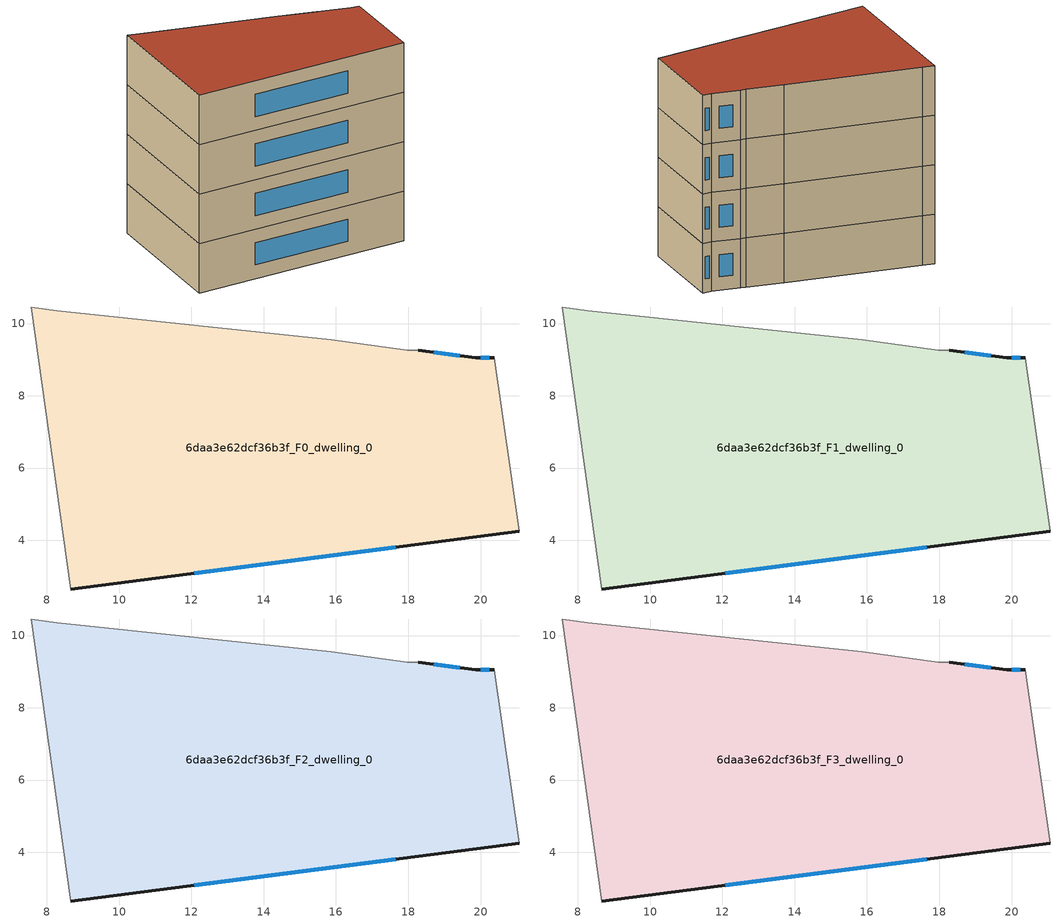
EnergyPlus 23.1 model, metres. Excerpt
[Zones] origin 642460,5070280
6daa3e62dcf36b3f_F0_dwelling_0
 floor ground (EU_floor_Construction): 20.37,9.05 21.07,4.25 8.66,2.65 7.56,10.46 8.27,10.36 15.87,9.55 17.97,9.25 18.27,9.25 19.87,9.05 z0
 wall outside (EU_wall_Construction): 20.37,9.05 19.87,9.05 18.27,9.25 / 8.66,2.65 21.07,4.25 z0:3
 wall adiabatic (EU_wall_Construction): 21.07,4.25 20.37,9.05 / 18.27,9.25 17.97,9.25 15.87,9.55 8.27,10.36 7.56,10.46 8.66,2.65 z0:3
 window (EU_Window_Construction): 19.43,9.11 18.71,9.2 / 20.24,9.05 20.01,9.05 / 12.08,3.09 17.66,3.81 z0.83:2.17
6daa3e62dcf36b3f_F1_dwelling_0
 floor to 6daa3e62dcf36b3f_F0_dwelling_0 (EU_floor_Construction): 20.37,9.05 21.07,4.25 8.66,2.65 7.56,10.46 8.26,10.36 15.87,9.55 17.97,9.25 18.27,9.25 19.87,9.05 z3
 wall outside (EU_wall_Construction): 20.37,9.05 19.87,9.05 18.27,9.25 / 8.66,2.65 21.07,4.25 z3:6
 wall adiabatic (EU_wall_Construction): 21.07,4.25 20.37,9.05 / 18.27,9.25 17.97,9.25 15.87,9.55 8.27,10.36 7.56,10.46 8.66,2.65 z3:6
 window (EU_Window_Construction): 19.43,9.11 18.71,9.2 / 20.24,9.05 20.01,9.05 / 12.08,3.09 17.66,3.81 z3.83:5.17
6daa3e62dcf36b3f_F2_dwelling_0
 floor to 6daa3e62dcf36b3f_F1_dwelling_0 (EU_floor_Construction): 20.37,9.05 21.07,4.25 8.66,2.65 7.56,10.46 8.26,10.36 15.87,9.55 17.97,9.25 18.27,9.25 19.87,9.05 z6
 wall outside (EU_wall_Construction): 20.37,9.05 19.87,9.05 18.27,9.25 / 8.66,2.65 21.07,4.25 z6:9
 wall adiabatic (EU_wall_Construction): 21.07,4.25 20.37,9.05 / 18.27,9.25 17.97,9.25 15.87,9.55 8.27,10.36 7.56,10.46 8.66,2.65 z6:9
 window (EU_Window_Construction): 19.43,9.11 18.71,9.2 / 20.24,9.05 20.01,9.05 / 12.08,3.09 17.66,3.81 z6.83:8.17
6daa3e62dcf36b3f_F3_dwelling_0
 floor to 6daa3e62dcf36b3f_F2_dwelling_0 (EU_floor_Construction): 20.37,9.05 21.07,4.25 8.66,2.65 7.56,10.46 8.26,10.36 15.87,9.55 17.97,9.25 18.27,9.25 19.87,9.05 z9
 wall outside (EU_wall_Construction): 20.37,9.05 19.87,9.05 18.27,9.25 / 8.66,2.65 21.07,4.25 z9:12
 wall adiabatic (EU_wall_Construction): 21.07,4.25 20.37,9.05 / 18.27,9.25 17.97,9.25 15.87,9.55 8.27,10.36 7.56,10.46 8.66,2.65 z9:12
 window (EU_Window_Construction): 19.43,9.11 18.71,9.2 / 20.24,9.05 20.01,9.05 / 12.08,3.09 17.66,3.81 z9.83:11.17
 roof outside (EU_roof_Construction): 21.07,4.25 20.37,9.05 19.87,9.05 18.27,9.25 17.97,9.25 15.87,9.55 8.27,10.36 7.56,10.46 8.66,2.65 z12
[Building]
EU S2 Campaign: North Axis=0; Terrain=City; Solar Distribution=FullExterior
[Site:Location]
Lyon-Bron: Latitude=45.75; Longitude=5; Time Zone=1; Elevation=198
[SizingPeriod:WeatherFileDays]
AnnualSizingPeriod: Begin Month=1; Begin Day of Month=1; End Month=12; End Day of Month=31; Day of Week for Start Day=Monday; Use Weather File Daylight Saving Period=No; Use Weather File Rain and Snow Indicators=No
[MATERIAL]
EU_InternalMass_Material: Roughness=MediumRough; Thickness=0.1; Conductivity=1; Density=1800; Specific Heat=900; Thermal Absorptance=0.9; Solar Absorptance=0.7; Visible Absorptance=0.7
[MATERIAL:NOMASS] Roughness=MediumRough; Thermal Absorptance=0.9; Solar Absorptance=0.7; Visible Absorptance=0.7
Name | Thermal Resistance
EU_wall_NoMass | 0.87146
EU_roof_NoMass | 0.842276
EU_floor_NoMass | 0.496999
[WINDOWMATERIAL:SIMPLEGLAZINGSYSTEM]
EU_Window_SimpleGlazing: UFactor=2.2525; Solar Heat Gain Coefficient=0.76; Visible Transmittance=0.76
[CONSTRUCTION]
EU_wall_Construction: EU_wall_NoMass
EU_roof_Construction: EU_roof_NoMass
EU_floor_Construction: EU_floor_NoMass
EU_InternalMass_Construction: EU_InternalMass_Material
EU_Window_Construction: EU_Window_SimpleGlazing
[ZONE] Type=1; Multiplier=1; Ceiling Height=autocalculate; Floor Area=autocalculate; Part of Total Floor Area=Yes
Name | Volume
6daa3e62dcf36b3f_F0_dwelling_0 | 238.124
6daa3e62dcf36b3f_F1_dwelling_0; 6daa3e62dcf36b3f_F2_dwelling_0 | 238.123
6daa3e62dcf36b3f_F3_dwelling_0 | 714.368
[INTERNALMASS] Construction=EU_InternalMass_Construction; Surface Area=79.3744
Name | Zone or ZoneList
6daa3e62dcf36b3f_F0_dwelling_0_EU_InternalMass | 6daa3e62dcf36b3f_F0_dwelling_0
6daa3e62dcf36b3f_F1_dwelling_0_EU_InternalMass | 6daa3e62dcf36b3f_F1_dwelling_0
6daa3e62dcf36b3f_F2_dwelling_0_EU_InternalMass | 6daa3e62dcf36b3f_F2_dwelling_0
6daa3e62dcf36b3f_F3_dwelling_0_EU_InternalMass | 6daa3e62dcf36b3f_F3_dwelling_0
[OTHEREQUIPMENT] Fuel Type=Electricity; Design Level Calculation Method=Watts/Area; Power per Zone Floor Area=1; Fraction Latent=0; Fraction Radiant=0; Fraction Lost=0; Carbon Dioxide Generation Rate=0; EndUse Subcategory=EU_Step8_InternalGains
Name | Zone or ZoneList or Space or SpaceList | Schedule
EU_Step8_InternalGain_6daa3e62dcf36b3f_F0_dwelling_0_f000 | 6daa3e62dcf36b3f_F0_dwelling_0 | EU_Step8_GainSchedule_6daa3e62dcf36b3f_F0_dwelling_0_f000
EU_Step8_InternalGain_6daa3e62dcf36b3f_F1_dwelling_0_f000 | 6daa3e62dcf36b3f_F1_dwelling_0 | EU_Step8_GainSchedule_6daa3e62dcf36b3f_F1_dwelling_0_f000
EU_Step8_InternalGain_6daa3e62dcf36b3f_F2_dwelling_0_f000 | 6daa3e62dcf36b3f_F2_dwelling_0 | EU_Step8_GainSchedule_6daa3e62dcf36b3f_F2_dwelling_0_f000
EU_Step8_InternalGain_6daa3e62dcf36b3f_F3_dwelling_0_f000 | 6daa3e62dcf36b3f_F3_dwelling_0 | EU_Step8_GainSchedule_6daa3e62dcf36b3f_F3_dwelling_0_f000
[ZONEVENTILATION:DESIGNFLOWRATE] Schedule=EU_AlwaysOn; Design Flow Rate Calculation Method=AirChanges/Hour; Air Changes per Hour=0.425; Ventilation Type=Natural; Fan Pressure Rise=0; Fan Total Efficiency=1; Constant Term Coefficient=1; Temperature Term Coefficient=0; Velocity Term Coefficient=0; Velocity Squared Term Coefficient=0; Minimum Indoor Temperature=-100; Maximum Indoor Temperature=100; Delta Temperature=-100; Minimum Outdoor Temperature=-100; Maximum Outdoor Temperature=100; Maximum Wind Speed=40
Name | Zone or ZoneList or Space or SpaceList
EU_ConstantAir_6daa3e62dcf36b3f_F0_dwelling_0 | 6daa3e62dcf36b3f_F0_dwelling_0
EU_ConstantAir_6daa3e62dcf36b3f_F1_dwelling_0 | 6daa3e62dcf36b3f_F1_dwelling_0
EU_ConstantAir_6daa3e62dcf36b3f_F2_dwelling_0 | 6daa3e62dcf36b3f_F2_dwelling_0
EU_ConstantAir_6daa3e62dcf36b3f_F3_dwelling_0 | 6daa3e62dcf36b3f_F3_dwelling_0
[HVACTEMPLATE:THERMOSTAT] Constant Heating Setpoint=20; Constant Cooling Setpoint=50
EU_HeatOnly_6daa3e62dcf36b3f_F0_dwelling_0; EU_HeatOnly_6daa3e62dcf36b3f_F1_dwelling_0; EU_HeatOnly_6daa3e62dcf36b3f_F2_dwelling_0; EU_HeatOnly_6daa3e62dcf36b3f_F3_dwelling_0
[HVACTEMPLATE:ZONE:IDEALLOADSAIRSYSTEM] System Availability Schedule=EU_AlwaysOn; Maximum Heating Supply Air Temperature=50; Minimum Cooling Supply Air Temperature=13; Maximum Heating Supply Air Humidity Ratio=0.0156; Minimum Cooling Supply Air Humidity Ratio=0.0077; Heating Limit=NoLimit; Cooling Limit=NoLimit; Heating Availability Schedule=EU_AlwaysOn; Cooling Availability Schedule=EU_CoolingOff; Dehumidification Control Type=ConstantSensibleHeatRatio; Cooling Sensible Heat Ratio=0.7; Dehumidification Setpoint=60; Humidification Control Type=None; Humidification Setpoint=30; Outdoor Air Method=None; Outdoor Air Flow Rate per Person=0.00944; Outdoor Air Flow Rate per Zone Floor Area=0; Outdoor Air Flow Rate per Zone=0; Demand Controlled Ventilation Type=None; Outdoor Air Economizer Type=NoEconomizer; Heat Recovery Type=None; Sensible Heat Recovery Effectiveness=0.7; Latent Heat Recovery Effectiveness=0.65
Name | Template Thermostat
6daa3e62dcf36b3f_F0_dwelling_0 | EU_HeatOnly_6daa3e62dcf36b3f_F0_dwelling_0
6daa3e62dcf36b3f_F1_dwelling_0 | EU_HeatOnly_6daa3e62dcf36b3f_F1_dwelling_0
6daa3e62dcf36b3f_F2_dwelling_0 | EU_HeatOnly_6daa3e62dcf36b3f_F2_dwelling_0
6daa3e62dcf36b3f_F3_dwelling_0 | EU_HeatOnly_6daa3e62dcf36b3f_F3_dwelling_0
[SIZING:ZONE] Zone Cooling Design Supply Air Temperature Input Method=SupplyAirTemperature; Zone Cooling Design Supply Air Temperature=13; Zone Heating Design Supply Air Temperature Input Method=SupplyAirTemperature; Zone Heating Design Supply Air Temperature=50; Zone Cooling Design Supply Air Humidity Ratio=0.008; Zone Heating Design Supply Air Humidity Ratio=0.008; Cooling Design Air Flow Method=DesignDay; Cooling Design Air Flow Rate=0; Cooling Minimum Air Flow per Zone Floor Area=0.000762; Cooling Minimum Air Flow=0; Cooling Minimum Air Flow Fraction=0.2; Heating Design Air Flow Method=DesignDay; Heating Design Air Flow Rate=0; Heating Maximum Air Flow per Zone Floor Area=0.002032; Heating Maximum Air Flow=0.141576; Heating Maximum Air Flow Fraction=0.3; Account for Dedicated Outdoor Air System=No; Dedicated Outdoor Air System Control Strategy=NeutralSupplyAir; Dedicated Outdoor Air Low Setpoint Temperature for Design=autosize; Dedicated Outdoor Air High Setpoint Temperature for Design=autosize; Zone Load Sizing Method=Sensible Load Only No Latent Load; Zone Latent Cooling Design Supply Air Humidity Ratio Input Method=HumidityRatioDifference; Zone Cooling Design Supply Air Humidity Ratio Difference=0.005; Zone Latent Heating Design Supply Air Humidity Ratio Input Method=HumidityRatioDifference; Zone Humidification Design Supply Air Humidity Ratio Difference=0.005
6daa3e62dcf36b3f_F0_dwelling_0; 6daa3e62dcf36b3f_F1_dwelling_0; 6daa3e62dcf36b3f_F2_dwelling_0; 6daa3e62dcf36b3f_F3_dwelling_0
[SCHEDULE:CONSTANT]
Name | Hourly Value
EU_AlwaysOn | 1
EU_CoolingOff | 0
[SCHEDULE:FILE] Column Number=1; Rows to Skip at Top=0; Number of Hours of Data=8760; Column Separator=Comma; Interpolate to Timestep=No; Minutes per Item=60; Adjust Schedule for Daylight Savings=Yes
Name | File
EU_Step8_GainSchedule_6daa3e62dcf36b3f_F0_dwelling_0_f000 | ../../schedules/6daa3e62dcf36b3f/6daa3e62dcf36b3f_F0_dwelling_0_f000_gain.csv
EU_Step8_GainSchedule_6daa3e62dcf36b3f_F1_dwelling_0_f000 | ../../schedules/6daa3e62dcf36b3f/6daa3e62dcf36b3f_F1_dwelling_0_f000_gain.csv
EU_Step8_GainSchedule_6daa3e62dcf36b3f_F2_dwelling_0_f000 | ../../schedules/6daa3e62dcf36b3f/6daa3e62dcf36b3f_F2_dwelling_0_f000_gain.csv
EU_Step8_GainSchedule_6daa3e62dcf36b3f_F3_dwelling_0_f000 | ../../schedules/6daa3e62dcf36b3f/6daa3e62dcf36b3f_F3_dwelling_0_f000_gain.csv
